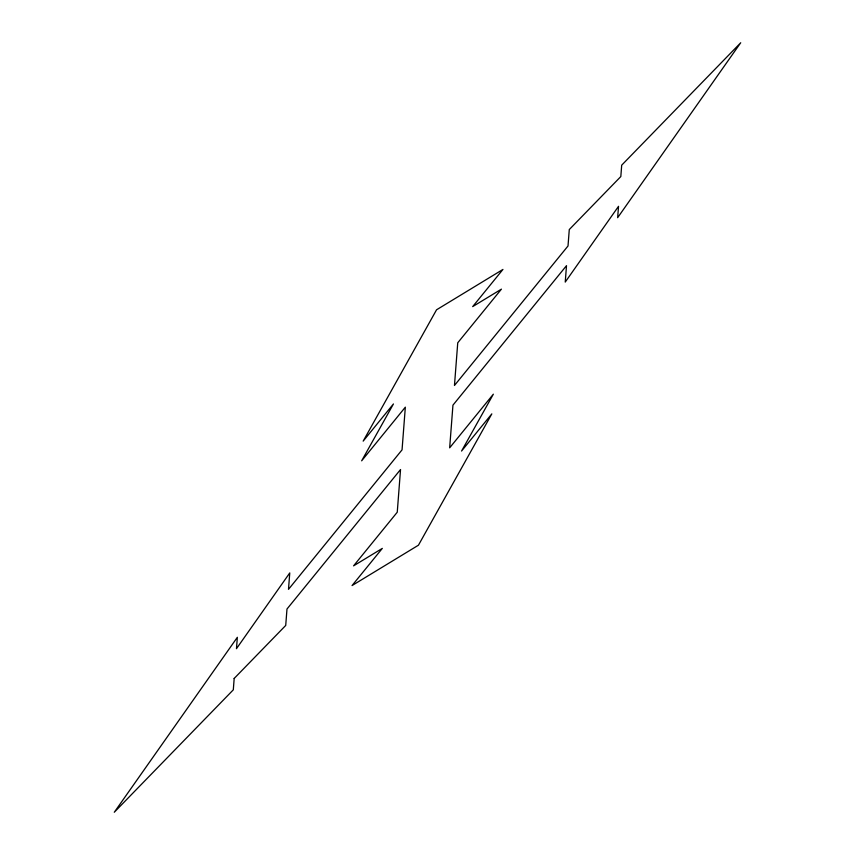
<?xml version="1.0" encoding="UTF-8"?>
<svg xmlns="http://www.w3.org/2000/svg" width="855" height="855" viewBox="0 0 855 855"><rect width="100%" height="100%" fill="white"/><g stroke="black" fill="none" stroke-linecap="round" stroke-linejoin="round"><path stroke-width="1.28" d="M234.174 678.453L233.308 689.825L114.281 812.25L237.348 637.306L236.472 648.678L289.76 572.925L288.498 589.341L402.053 449.848L405.334 407.172L361.654 460.824L393.439 403.955L363.172 441.127L436.552 309.799L502.943 269.443L472.676 306.614L501.425 289.14L457.746 342.791L454.465 385.466L568.019 245.973L569.28 229.557L620.826 176.547L621.692 165.175L740.719 42.75L617.652 217.694L618.528 206.322L565.24 282.075L566.502 265.659L452.947 405.152L449.666 447.828L493.346 394.176L461.561 451.045L491.828 413.873L418.448 545.201L352.057 585.557L382.324 548.386L353.575 565.86L397.254 512.209L400.535 469.534L286.981 609.027L285.72 625.443L234.174 678.453"/></g></svg>
